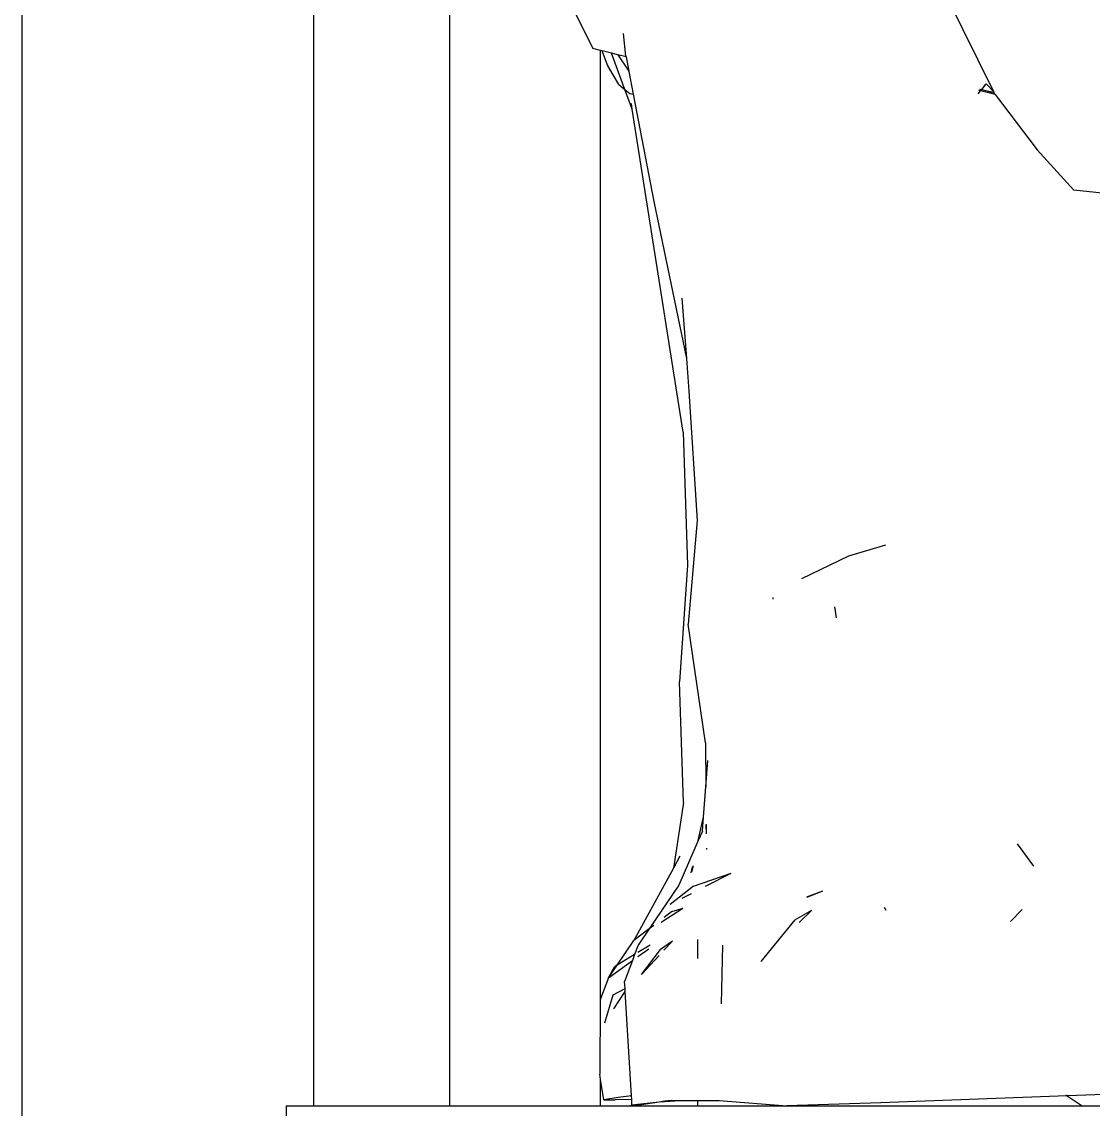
# Model space of a CAD drawing. Extents: x 44111 to 90315, y 4379 to 151689.
# Drawn here: x 65028.5 to 65304, y 131988.3 to 132267.8 of the extents above; entities that cross this region are included whole.
import ezdxf

# ---------------------------------------------------------------- set-up
doc = ezdxf.new("R2010")
doc.units = 0
doc.header["$LTSCALE"] = 1000
doc.header["$MEASUREMENT"] = 0
for name, color, linetype in [('A-DETA-XFINE', 154, 'Continuous'), ('A-立面看线', 50, 'Continuous'), ('家具', 250, 'Continuous')]:
    doc.layers.add(name, color=color, linetype=linetype)

# ---------------------------------------------------------------- blocks, each defined once
blk = doc.blocks.new('雕像')
at = {"layer": 'A-DETA-XFINE'}
for p, q in [((644084.14, -359723.63), (644096.57, -359698.52)), ((644192.16, -359702.63), (644187.28, -359712.5)), ((644178.73, -359714.5), (644179.37, -359708.6)), ((644182.48, -359713.68), (644184.81, -359713.11)), ((644183.5, -359716.75), (644184.81, -359713.11)), ((644184.81, -359713.11), (644185.27, -359713)), ((644185.27, -359713), (644187.28, -359712.5)), ((644185.27, -359956.79), (644185.27, -359713)), ((644180.81, -359714.09), (644177.99, -359718.35)), ((644178.71, -359714.61), (644177.99, -359718.35)), ((644178.71, -359714.61), (644180.81, -359714.09)), ((644178.73, -359714.5), (644178.71, -359714.61)), ((644178.98, -359723.05), (644182.48, -359713.68)), ((644180.81, -359714.09), (644182.48, -359713.68)), ((644177.95, -359718.42), (644176.87, -359724.24)), ((644177.99, -359718.35), (644177.95, -359718.42)), ((644180.55, -359721.78), (644183.5, -359716.75)), ((644083.81, -359724.34), (644087.53, -359723.39)), ((644083.93, -359724.18), (644083.81, -359724.34)), ((644083.93, -359724.18), (644084.03, -359723.91)), ((644084.03, -359723.91), (644084.69, -359723.73)), ((644084.03, -359723.91), (644084.04, -359723.88)), ((644084.04, -359723.88), (644084.14, -359723.63)), ((644084.04, -359723.88), (644084.69, -359723.73)), ((644086.13, -359721.57), (644084.14, -359723.63)), ((644087.26, -359723.03), (644084.69, -359723.73)), ((644084.69, -359723.73), (644087.34, -359723.13)), ((644087.26, -359723.03), (644086.13, -359721.57)), ((644087.68, -359722.92), (644087.26, -359723.03)), ((644087.34, -359723.13), (644087.26, -359723.03)), ((644087.34, -359723.13), (644087.78, -359723.03)), ((644087.53, -359723.39), (644087.34, -359723.13)), ((644087.53, -359723.39), (644087.99, -359723.27)), ((644088.14, -359724.17), (644087.53, -359723.39)), ((644176.87, -359724.24), (644171.58, -359751.82)), ((644176.87, -359724.24), (644176.79, -359724.25)), ((644177.71, -359724.08), (644176.87, -359724.24)), ((644177.12, -359728.05), (644178.98, -359723.05)), ((644178.98, -359723.05), (644177.71, -359724.08)), ((644180.55, -359721.78), (644178.98, -359723.05)), ((644083.81, -359724.34), (644073.01, -359738.52)), ((644177.12, -359728.05), (644177.34, -359726.63)), ((644164.02, -359811.12), (644177.12, -359728.05)), ((644073.01, -359738.52), (644063.54, -359748.9)), ((644052.01, -359750.11), (644063.54, -359748.9)), ((644171.58, -359751.82), (644163.17, -359792.2)), ((644164.35, -359776.67), (644163.17, -359792.2)), ((644163.17, -359792.2), (644162.53, -359800.56)), ((644162.53, -359800.56), (644160.41, -359833.84)), ((644164.02, -359811.12), (644162.89, -359845.34)), ((644160.41, -359833.84), (644162.72, -359860.44)), ((644112, -359840.17), (644121.48, -359843.01)), ((644121.48, -359843.01), (644133.55, -359848.82)), ((644162.89, -359845.34), (644164.96, -359875.3)), ((644140.98, -359853.64), (644140.94, -359854.01)), ((644124.63, -359858.81), (644125.02, -359856.04)), ((644158.28, -359890.97), (644162.72, -359860.44)), ((644163.92, -359906.34), (644164.96, -359875.3)), ((644158.28, -359890.97), (644158.18, -359902.26)), ((644158.18, -359902.26), (644157.67, -359895.55)), ((644158.77, -359910.05), (644158.18, -359902.26)), ((644163.92, -359906.34), (644166.54, -359923.16)), ((644160.12, -359916.09), (644158.77, -359910.05)), ((644159.04, -359913.65), (644158.77, -359910.05)), ((644158.03, -359914.34), (644158.09, -359912)), ((644158.09, -359912), (644158.05, -359911.93)), ((644158.09, -359912), (644158.07, -359914.31)), ((644159.04, -359913.65), (644160.12, -359916.09)), ((644078.1, -359916.94), (644073.93, -359922.69)), ((644160.12, -359916.09), (644165.15, -359927.54)), ((644158.03, -359918.07), (644158.01, -359918.04)), ((644158.03, -359918.07), (644158.01, -359918.38)), ((644158.01, -359918.38), (644158.03, -359918.41)), ((644161.81, -359924.12), (644161.39, -359922.54)), ((644164.89, -359920.13), (644166.54, -359923.16)), ((644161.37, -359927.84), (644151.67, -359924.45)), ((644158.25, -359927.83), (644151.67, -359924.45)), ((644161.96, -359924.35), (644161.62, -359922.85)), ((644166.54, -359923.16), (644176.71, -359941.78)), ((644161.37, -359927.84), (644167.34, -359932.5)), ((644165.15, -359927.54), (644172.75, -359938.78)), ((644128.2, -359929.08), (644132.26, -359930.72)), ((644128.2, -359929.08), (644132.29, -359930.65)), ((644164.26, -359930.92), (644161.87, -359929.69)), ((644076.83, -359933.79), (644079.83, -359936.89)), ((644112.35, -359933.21), (644111.88, -359933.97)), ((644164.08, -359933.55), (644169.65, -359937.18)), ((644164.08, -359933.55), (644167.04, -359934.45)), ((644131.06, -359934.04), (644134.16, -359937.19)), ((644131.06, -359934.04), (644135.22, -359936.43)), ((644143.96, -359947.14), (644135.22, -359936.43)), ((644167.04, -359934.45), (644168.9, -359935.86)), ((644171.59, -359937.9), (644172.75, -359938.78)), ((644172.75, -359938.78), (644176.71, -359941.78)), ((644172.75, -359938.78), (644175.6, -359942.99)), ((644160.27, -359946.38), (644160.27, -359941.51)), ((644166.8, -359941.91), (644168.96, -359944.26)), ((644166.8, -359941.91), (644169.85, -359944.07)), ((644181, -359948.13), (644176.71, -359941.78)), ((644154.18, -359958.09), (644153.84, -359942.99)), ((644174.73, -359950.54), (644169.85, -359944.07)), ((644172.5, -359943), (644175.64, -359944.9)), ((644175.67, -359945.92), (644172.87, -359943.91)), ((644175.6, -359942.99), (644176.51, -359945.42)), ((644170.19, -359945.61), (644174.73, -359950.54)), ((644176.51, -359945.42), (644181, -359948.13)), ((644176.51, -359945.42), (644177.08, -359946.95)), ((644183.18, -359951.35), (644177.08, -359946.95)), ((644177.08, -359946.95), (644179.11, -359952.35)), ((644183.18, -359951.35), (644181, -359948.13)), ((644181, -359948.13), (644181.66, -359948.53)), ((644183.18, -359951.35), (644181.66, -359948.53)), ((644178.97, -359954.1), (644179.11, -359952.35)), ((644183.18, -359951.35), (644185.27, -359956.79)), ((644177.29, -359981.73), (644178.91, -359954.85)), ((644178.91, -359954.85), (644178.97, -359954.1)), ((644181.81, -359959.33), (644178.91, -359954.85)), ((644181.98, -359955.74), (644178.97, -359954.1)), ((644184.13, -359962.93), (644181.98, -359955.74)), ((644185.27, -359956.79), (644185.37, -359957.04)), ((644185.27, -359956.94), (644185.27, -359956.79)), ((644185.27, -359957.52), (644185.27, -359957)), ((644185.37, -359957.04), (644185.47, -359976.18)), ((644184.45, -359982.78), (644185.27, -359977.5)), ((644185.27, -359977.5), (644185.47, -359976.18)), ((644185.27, -359984.27), (644185.27, -359977.5)), ((644053.38, -359981.25), (644065.27, -359981.7)), ((644065.65, -359981.46), (644065.27, -359981.7)), ((644061.38, -359984.27), (644029.54, -359984.27)), ((644065.27, -359981.7), (644061.38, -359984.27)), ((644137.36, -359984.27), (644061.38, -359984.27)), ((644065.27, -359981.7), (644113.22, -359983.53)), ((644113.22, -359983.53), (644137.36, -359984.27)), ((644154.77, -359982.95), (644137.36, -359984.27)), ((644160.27, -359984.27), (644137.36, -359984.27)), ((644160.27, -359982.92), (644154.77, -359982.95)), ((644163.39, -359982.9), (644160.27, -359982.92)), ((644160.27, -359984.27), (644160.27, -359982.92)), ((644176.42, -359984.27), (644160.27, -359984.27)), ((644166.98, -359982.88), (644163.39, -359982.9)), ((644163.39, -359982.9), (644170.15, -359983.31)), ((644166.98, -359982.88), (644168.76, -359983.1)), ((644168.76, -359983.1), (644170.15, -359983.31)), ((644170.15, -359983.31), (644176.42, -359984.27)), ((644170.15, -359983.31), (644177.19, -359984.15)), ((644177.73, -359984.27), (644176.42, -359984.27)), ((644177.19, -359984.15), (644177.25, -359982.64)), ((644177.73, -359984.27), (644177.19, -359984.15)), ((644177.25, -359982.64), (644177.29, -359981.73)), ((644177.25, -359982.64), (644181.48, -359982.71)), ((644177.29, -359981.73), (644180.7, -359982.15)), ((644185.27, -359984.27), (644177.73, -359984.27)), ((644180.7, -359982.15), (644184.45, -359982.78)), ((644184.45, -359982.78), (644181.48, -359982.71)), ((644266.09, -359984.27), (644185.27, -359984.27)), ((644266.09, -359984.27), (644266.09, -360026.27))]:
    blk.add_line(p, q, dxfattribs=at)

msp = doc.modelspace()

# ---------------------------------------------------------------- linework, layer by layer
at = {"layer": 'A-立面看线'}
for p, q in [((65028.5, 132469.17), (65028.5, 131819.17)), ((65103.5, 132394.17), (65103.5, 131989.17)), ((65138.5, 132359.17), (65138.5, 131989.17))]:
    msp.add_line(p, q, dxfattribs=at)

# ---------------------------------------------------------------- block references
at = {"layer": '家具', "xscale": -1}
msp.add_blockref('雕像', (709362.59, 491973.43), dxfattribs=at)

doc.saveas('drawing.dxf')
